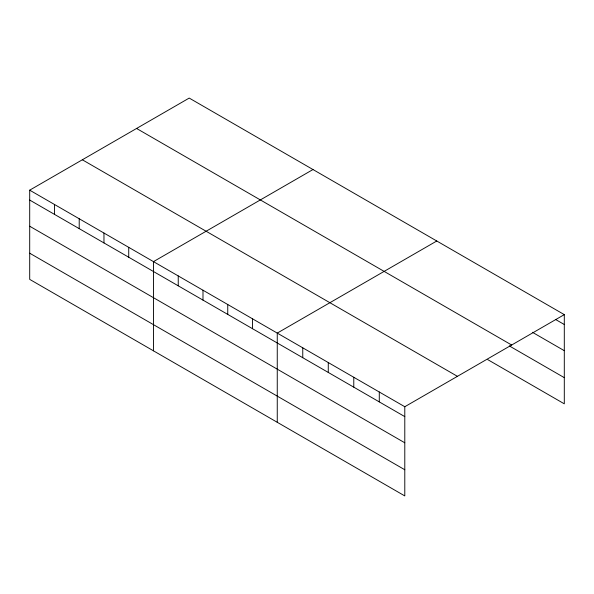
<?xml version="1.0" encoding="UTF-8"?>
<svg xmlns="http://www.w3.org/2000/svg" width="594" height="594" viewBox="0 0 594 594"><rect width="100%" height="100%" fill="white"/><g stroke="black" fill="none" stroke-linecap="round" stroke-linejoin="round"><path stroke-width="0.89" d="M29.7 190.169L404.789 406.727L404.789 495.923L29.7 279.373L29.7 190.169L189.211 98.077L564.3 314.627L564.3 403.831L487.785 359.652M312.993 169.535L153.482 261.627L153.482 350.831M436.768 241.001L277.257 333.093L277.257 422.297M404.789 406.727L564.3 314.627M555.531 319.461L564.3 324.517M532.417 332.284L564.3 350.69M136.575 128.467L511.664 345.017M509.303 345.908L564.3 377.658M82.336 159.779L457.425 376.336M29.7 200.059L404.789 416.617M29.7 226.232L404.789 442.79M29.7 253.2L404.789 469.75M379.284 391.995L379.284 401.886M353.779 377.272L353.779 387.162M328.274 362.548L328.274 372.438M302.762 347.817L302.762 357.707M252.502 318.8L252.502 328.69M227.747 304.507L227.747 314.397M202.992 290.214L202.992 300.104M178.237 275.92L178.237 285.811M128.727 247.342L128.727 257.232M103.965 233.048L103.965 242.939M79.21 218.755L79.21 228.645M54.455 204.462L54.455 214.352"/></g></svg>
